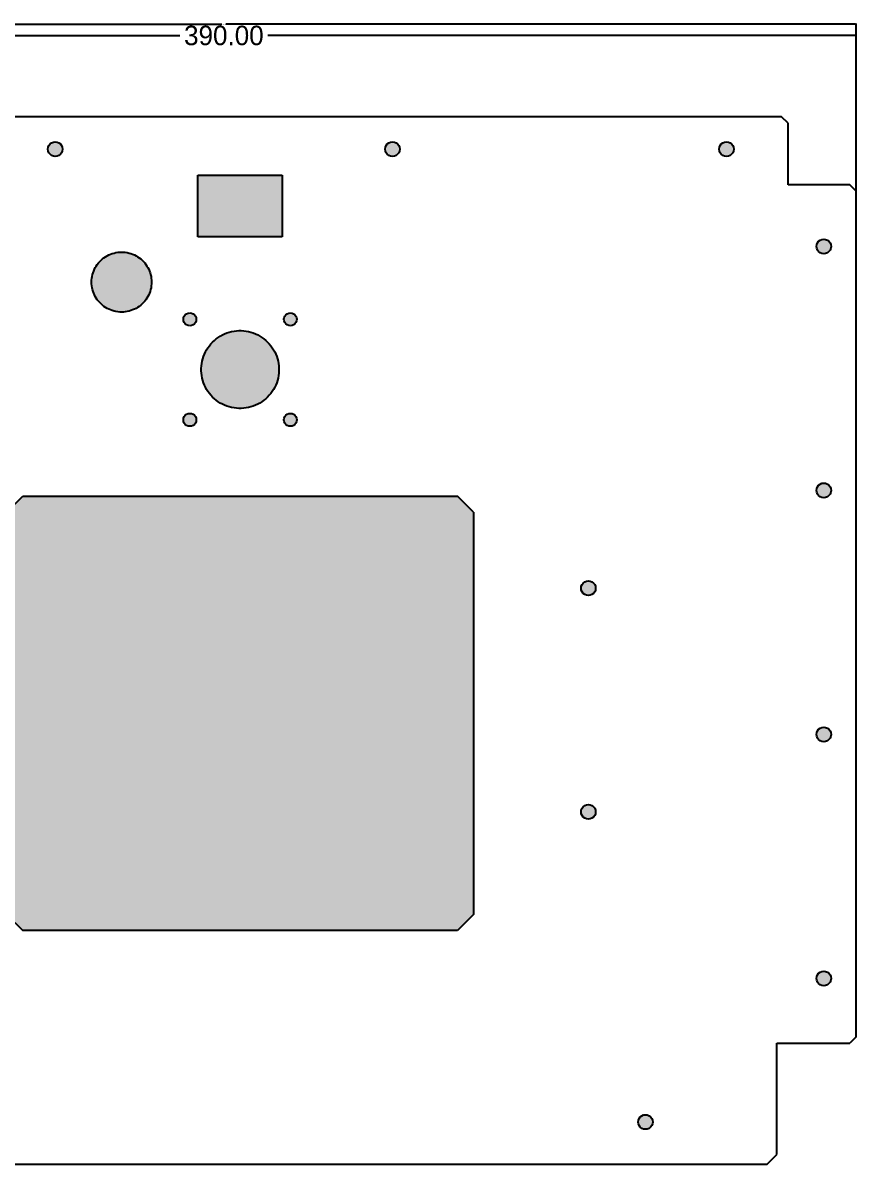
# Model space of a CAD drawing. Header units: millimetres. Extents: x 568 to 1000, y -119 to 233.
# Drawn here: x 743 to 1000, y -118.9 to 233.1 of the extents above; entities that cross this region are included whole.
import ezdxf

# ---------------------------------------------------------------- set-up
doc = ezdxf.new("R2010")
doc.units = ezdxf.units.MM
doc.dimstyles.get("Standard").update_dxf_attribs({"dimtxt": 0.18, "dimasz": 0.18, "dimexe": 0.18, "dimexo": 0.0625, "dimgap": 0.09, "dimtad": 0, "dimtih": 1, "dimtoh": 1, "dimdec": 4, "dimzin": 0, "dimdsep": 46, "dimtxsty": 'Standard', "dimcen": 0.09, "dimadec": 0, "dimazin": 0, "dimtfac": 1, "dimtdec": 4, "dimtofl": 0, "dimtmove": 0, "dimatfit": 3, "dimfxl": 1, "dimtolj": 1, "dimtzin": 0, "dimarcsym": 0})

# ---------------------------------------------------------------- blocks, each defined once
blk = doc.blocks.new('*D6')
at = {"color": 0, "lineweight": -2, "transparency": 16777216}
for p, q in [((610.01, 181.18), (610.01, 232.82)), ((610.19, 232.64), (804.36, 232.64)), ((999.83, 232.64), (805.65, 232.64)), ((1000.01, 181.18), (1000.01, 232.82))]:
    blk.add_line(p, q, dxfattribs=at)
at = {"color": 0, "transparency": 16777216}
for points in [[(610.19, 232.67), (610.19, 232.61), (610.01, 232.64)], [(999.83, 232.67), (999.83, 232.61), (1000.01, 232.64)]]:
    blk.add_solid(points, dxfattribs=at)
at = {"layer": 'Defpoints', "color": 0, "transparency": 16777216}
for p in [(1000.01, 232.64), (610.01, 181.12), (1000.01, 181.12)]:
    blk.add_point(p, dxfattribs=at)
at = {"color": 0, "transparency": 16777216, "insert": (805.01, 232.64), "char_height": 0.18, "attachment_point": 5}
blk.add_mtext('\\A1;390.0000', dxfattribs=at)
blk = doc.blocks.new('*D7')
at = {"layer": 'Defpoints', "color": 0, "lineweight": -2, "transparency": 16777216}
for p, q in [((610.01, 205.31), (610.01, 229.31)), ((610.19, 229.13), (791.42, 229.13)), ((999.83, 229.13), (818.6, 229.13)), ((1000.01, 205.31), (1000.01, 229.31))]:
    blk.add_line(p, q, dxfattribs=at)
at = {"layer": 'Defpoints', "color": 0, "transparency": 16777216}
for p in [(1000.01, 229.13), (610.01, 205.24), (1000.01, 205.24)]:
    blk.add_point(p, dxfattribs=at)
for points in [[(610.19, 229.16), (610.19, 229.1), (610.01, 229.13)], [(999.83, 229.16), (999.83, 229.1), (1000.01, 229.13)]]:
    blk.add_solid(points, dxfattribs=at)
at = {"layer": 'Defpoints', "color": 0, "transparency": 16777216, "insert": (805.01, 229.13), "char_height": 6, "attachment_point": 5}
blk.add_mtext('\\A1;390.00', dxfattribs=at)

msp = doc.modelspace()

# ---------------------------------------------------------------- hatches: boundary and pattern name
h = msp.add_hatch(color=256)
h.dxf.hatch_style = 1
h.paths.add_polyline_path([(882.00537, 82.14927), (877.00537, 87.14927), (743.00537, 87.14927), (738.00537, 82.14927), (738.00537, -41.85073), (743.00537, -46.85073), (877.00537, -46.85073), (882.00537, -41.85073)])
h.paths.add_polyline_path([(622.25537, 164.12007), (622.17871, 164.70241), (621.95393, 165.24507), (621.59636, 165.71106), (621.13037, 166.06862), (620.58772, 166.2934), (620.00537, 166.37007), (619.42303, 166.2934), (618.88037, 166.06862), (618.41438, 165.71106), (618.05682, 165.24507), (617.83204, 164.70241), (617.75537, 164.12007), (617.83204, 163.53772), (618.05682, 162.99507), (618.41438, 162.52908), (618.88037, 162.17151), (619.42303, 161.94673), (620.00537, 161.87007), (620.58772, 161.94673), (621.13037, 162.17151), (621.59636, 162.52908), (621.95393, 162.99507), (622.17871, 163.53772)])
h.paths.add_polyline_path([(652.25537, 194.12007), (652.17871, 194.70241), (651.95393, 195.24507), (651.59636, 195.71106), (651.13037, 196.06862), (650.58772, 196.2934), (650.00537, 196.37007), (649.42303, 196.2934), (648.88037, 196.06862), (648.41438, 195.71106), (648.05682, 195.24507), (647.83204, 194.70241), (647.75537, 194.12007), (647.83204, 193.53772), (648.05682, 192.99507), (648.41438, 192.52908), (648.88037, 192.17151), (649.42303, 191.94673), (650.00537, 191.87007), (650.58772, 191.94673), (651.13037, 192.17151), (651.59636, 192.52908), (651.95393, 192.99507), (652.17871, 193.53772)])
h.paths.add_polyline_path([(622.17871, 88.30772), (622.25537, 88.89007), (622.17871, 89.47241), (621.95393, 90.01507), (621.59636, 90.48106), (621.13037, 90.83862), (620.58772, 91.0634), (620.00537, 91.14007), (619.42303, 91.0634), (618.88037, 90.83862), (618.41438, 90.48106), (618.05682, 90.01507), (617.83204, 89.47241), (617.75537, 88.89007), (617.83204, 88.30772), (618.05682, 87.76507), (618.41438, 87.29908), (618.88037, 86.94151), (619.42303, 86.71673), (620.00537, 86.64007), (620.58772, 86.71673), (621.13037, 86.94151), (621.59636, 87.29908), (621.95393, 87.76507)])
h.paths.add_polyline_path([(622.25537, -61.59566), (622.17871, -61.01332), (621.95393, -60.47066), (621.59636, -60.00467), (621.13037, -59.6471), (620.58772, -59.42233), (620.00537, -59.34566), (619.42303, -59.42233), (618.88037, -59.6471), (618.41438, -60.00467), (618.05682, -60.47066), (617.83204, -61.01332), (617.75537, -61.59566), (617.83204, -62.178), (618.05682, -62.72066), (618.41438, -63.18665), (618.88037, -63.54422), (619.42303, -63.76899), (620.00537, -63.84566), (620.58772, -63.76899), (621.13037, -63.54422), (621.59636, -63.18665), (621.95393, -62.72066), (622.17871, -62.178)])
h.paths.add_polyline_path([(622.25537, 13.63434), (622.17871, 14.21668), (621.95393, 14.75934), (621.59636, 15.22533), (621.13037, 15.5829), (620.58772, 15.80767), (620.00537, 15.88434), (619.42303, 15.80767), (618.88037, 15.5829), (618.41438, 15.22533), (618.05682, 14.75934), (617.83204, 14.21668), (617.75537, 13.63434), (617.83204, 13.052), (618.05682, 12.50934), (618.41438, 12.04335), (618.88037, 11.68578), (619.42303, 11.46101), (620.00537, 11.38434), (620.58772, 11.46101), (621.13037, 11.68578), (621.59636, 12.04335), (621.95393, 12.50934), (622.17871, 13.052)])
h.paths.add_polyline_path([(704.85115, -10.25074), (704.77448, -9.66839), (704.5497, -9.12574), (704.19214, -8.65975), (703.72615, -8.30218), (703.18349, -8.0774), (702.60115, -8.00074), (702.0188, -8.0774), (701.47615, -8.30218), (701.01016, -8.65975), (700.65259, -9.12574), (700.42781, -9.66839), (700.35115, -10.25074), (700.42781, -10.83308), (700.65259, -11.37574), (701.01016, -11.84173), (701.47615, -12.19929), (702.0188, -12.42407), (702.60115, -12.50074), (703.18349, -12.42407), (703.72615, -12.19929), (704.19214, -11.84173), (704.5497, -11.37574), (704.77448, -10.83308)])
h.paths.add_polyline_path([(677.25537, -105.87993), (677.17871, -105.29759), (676.95393, -104.75493), (676.59636, -104.28894), (676.13037, -103.93138), (675.58772, -103.7066), (675.00537, -103.62993), (674.42303, -103.7066), (673.88037, -103.93138), (673.41438, -104.28894), (673.05682, -104.75493), (672.83204, -105.29759), (672.75537, -105.87993), (672.83204, -106.46228), (673.05682, -107.00493), (673.41438, -107.47092), (673.88037, -107.82849), (674.42303, -108.05327), (675.00537, -108.12993), (675.58772, -108.05327), (676.13037, -107.82849), (676.59636, -107.47092), (676.95393, -107.00493), (677.17871, -106.46228)])
h.paths.add_polyline_path([(937.17871, -106.46228), (937.25537, -105.87993), (937.17871, -105.29759), (936.95393, -104.75493), (936.59636, -104.28894), (936.13037, -103.93138), (935.58772, -103.7066), (935.00537, -103.62993), (934.42303, -103.7066), (933.88037, -103.93138), (933.41438, -104.28894), (933.05682, -104.75493), (932.83204, -105.29759), (932.75537, -105.87993), (932.83204, -106.46228), (933.05682, -107.00493), (933.41438, -107.47092), (933.88037, -107.82849), (934.42303, -108.05327), (935.00537, -108.12993), (935.58772, -108.05327), (936.13037, -107.82849), (936.59636, -107.47092), (936.95393, -107.00493)])
h.paths.add_polyline_path([(991.95393, -60.47066), (991.59636, -60.00467), (991.13037, -59.6471), (990.58772, -59.42233), (990.00537, -59.34566), (989.42303, -59.42233), (988.88037, -59.6471), (988.41438, -60.00467), (988.05682, -60.47066), (987.83204, -61.01332), (987.75537, -61.59566), (987.83204, -62.178), (988.05682, -62.72066), (988.41438, -63.18665), (988.88037, -63.54422), (989.42303, -63.76899), (990.00537, -63.84566), (990.58772, -63.76899), (991.13037, -63.54422), (991.59636, -63.18665), (991.95393, -62.72066), (992.17871, -62.178), (992.25537, -61.59566), (992.17871, -61.01332)])
h.paths.add_polyline_path([(919.6596, -10.25074), (919.58294, -9.66839), (919.35816, -9.12574), (919.00059, -8.65975), (918.5346, -8.30218), (917.99195, -8.0774), (917.4096, -8.00074), (916.82726, -8.0774), (916.2846, -8.30218), (915.81861, -8.65975), (915.46105, -9.12574), (915.23627, -9.66839), (915.1596, -10.25074), (915.23627, -10.83308), (915.46105, -11.37574), (915.81861, -11.84173), (916.2846, -12.19929), (916.82726, -12.42407), (917.4096, -12.50074), (917.99195, -12.42407), (918.5346, -12.19929), (919.00059, -11.84173), (919.35816, -11.37574), (919.58294, -10.83308)])
h.paths.add_polyline_path([(991.95393, 14.75934), (991.59636, 15.22533), (991.13037, 15.5829), (990.58772, 15.80767), (990.00537, 15.88434), (989.42303, 15.80767), (988.88037, 15.5829), (988.41438, 15.22533), (988.05682, 14.75934), (987.83204, 14.21668), (987.75537, 13.63434), (987.83204, 13.052), (988.05682, 12.50934), (988.41438, 12.04335), (988.88037, 11.68578), (989.42303, 11.46101), (990.00537, 11.38434), (990.58772, 11.46101), (991.13037, 11.68578), (991.59636, 12.04335), (991.95393, 12.50934), (992.17871, 13.052), (992.25537, 13.63434), (992.17871, 14.21668)])
h.paths.add_polyline_path([(919.58294, 59.31411), (919.35816, 59.85677), (919.00059, 60.32276), (918.5346, 60.68033), (917.99195, 60.9051), (917.4096, 60.98177), (916.82726, 60.9051), (916.2846, 60.68033), (915.81861, 60.32276), (915.46105, 59.85677), (915.23627, 59.31411), (915.1596, 58.73177), (915.23627, 58.14943), (915.46105, 57.60677), (915.81861, 57.14078), (916.2846, 56.78321), (916.82726, 56.55843), (917.4096, 56.48177), (917.99195, 56.55843), (918.5346, 56.78321), (919.00059, 57.14078), (919.35816, 57.60677), (919.58294, 58.14943), (919.6596, 58.73177)])
h.paths.add_polyline_path([(992.25537, 88.89007), (992.17871, 89.47241), (991.95393, 90.01507), (991.59636, 90.48106), (991.13037, 90.83862), (990.58772, 91.0634), (990.00537, 91.14007), (989.42303, 91.0634), (988.88037, 90.83862), (988.41438, 90.48106), (988.05682, 90.01507), (987.83204, 89.47241), (987.75537, 88.89007), (987.83204, 88.30772), (988.05682, 87.76507), (988.41438, 87.29908), (988.88037, 86.94151), (989.42303, 86.71673), (990.00537, 86.64007), (990.58772, 86.71673), (991.13037, 86.94151), (991.59636, 87.29908), (991.95393, 87.76507), (992.17871, 88.30772)])
h.paths.add_polyline_path([(992.25537, 164.12007), (992.17871, 164.70241), (991.95393, 165.24507), (991.59636, 165.71106), (991.13037, 166.06862), (990.58772, 166.2934), (990.00537, 166.37007), (989.42303, 166.2934), (988.88037, 166.06862), (988.41438, 165.71106), (988.05682, 165.24507), (987.83204, 164.70241), (987.75537, 164.12007), (987.83204, 163.53772), (988.05682, 162.99507), (988.41438, 162.52908), (988.88037, 162.17151), (989.42303, 161.94673), (990.00537, 161.87007), (990.58772, 161.94673), (991.13037, 162.17151), (991.59636, 162.52908), (991.95393, 162.99507), (992.17871, 163.53772)])
h.paths.add_polyline_path([(962.17871, 194.70241), (961.95393, 195.24507), (961.59636, 195.71106), (961.13037, 196.06862), (960.58772, 196.2934), (960.00537, 196.37007), (959.42303, 196.2934), (958.88037, 196.06862), (958.41438, 195.71106), (958.05682, 195.24507), (957.83204, 194.70241), (957.75537, 194.12007), (957.83204, 193.53772), (958.05682, 192.99507), (958.41438, 192.52908), (958.88037, 192.17151), (959.42303, 191.94673), (960.00537, 191.87007), (960.58772, 191.94673), (961.13037, 192.17151), (961.59636, 192.52908), (961.95393, 192.99507), (962.17871, 193.53772), (962.25537, 194.12007)])
h.paths.add_polyline_path([(858.95393, 195.24507), (858.59636, 195.71106), (858.13037, 196.06862), (857.58772, 196.2934), (857.00537, 196.37007), (856.42303, 196.2934), (855.88037, 196.06862), (855.41438, 195.71106), (855.05682, 195.24507), (854.83204, 194.70241), (854.75537, 194.12007), (854.83204, 193.53772), (855.05682, 192.99507), (855.41438, 192.52908), (855.88037, 192.17151), (856.42303, 191.94673), (857.00537, 191.87007), (857.58772, 191.94673), (858.13037, 192.17151), (858.59636, 192.52908), (858.95393, 192.99507), (859.17871, 193.53772), (859.25537, 194.12007), (859.17871, 194.70241)])
h.paths.add_polyline_path([(754.95393, 195.24507), (754.59636, 195.71106), (754.13037, 196.06862), (753.58772, 196.2934), (753.00537, 196.37007), (752.42303, 196.2934), (751.88037, 196.06862), (751.41438, 195.71106), (751.05682, 195.24507), (750.83204, 194.70241), (750.75537, 194.12007), (750.83204, 193.53772), (751.05682, 192.99507), (751.41438, 192.52908), (751.88037, 192.17151), (752.42303, 191.94673), (753.00537, 191.87007), (753.58772, 191.94673), (754.13037, 192.17151), (754.59636, 192.52908), (754.95393, 192.99507), (755.17871, 193.53772), (755.25537, 194.12007), (755.17871, 194.70241)])
h.paths.add_polyline_path([(781.82553, 149.18161), (782.05631, 149.71492), (782.25315, 150.26166), (782.41527, 150.81969), (782.54204, 151.38679), (782.63294, 151.96074), (782.68763, 152.53926), (782.70588, 153.12007), (782.68763, 153.70088), (782.63294, 154.2794), (782.54204, 154.85334), (782.41527, 155.42045), (782.25315, 155.97847), (782.05631, 156.52522), (781.82553, 157.05853), (781.56172, 157.57629), (781.26591, 158.07647), (780.93929, 158.55708), (780.58313, 159.01624), (780.19884, 159.45213), (779.78794, 159.86303), (779.35205, 160.24732), (778.89289, 160.60347), (778.41228, 160.9301), (777.9121, 161.2259), (777.39434, 161.48972), (776.86103, 161.7205), (776.31429, 161.91734), (775.75626, 162.07946), (775.18916, 162.20622), (774.61521, 162.29713), (774.03669, 162.35181), (773.45588, 162.37007), (772.87507, 162.35181), (772.29655, 162.29713), (771.7226, 162.20622), (771.1555, 162.07946), (770.59747, 161.91734), (770.05073, 161.7205), (769.51742, 161.48972), (768.99966, 161.2259), (768.49948, 160.9301), (768.01887, 160.60347), (767.55971, 160.24732), (767.12382, 159.86303), (766.71292, 159.45213), (766.32863, 159.01624), (765.97247, 158.55708), (765.64585, 158.07647), (765.35004, 157.57629), (765.08623, 157.05853), (764.85545, 156.52522), (764.65861, 155.97847), (764.49648, 155.42045), (764.36972, 154.85334), (764.27882, 154.2794), (764.22413, 153.70088), (764.20588, 153.12007), (764.22413, 152.53926), (764.27882, 151.96074), (764.36972, 151.38679), (764.49648, 150.81969), (764.65861, 150.26166), (764.85545, 149.71492), (765.08623, 149.18161), (765.35004, 148.66385), (765.64585, 148.16367), (765.97247, 147.68305), (766.32863, 147.2239), (766.71292, 146.78801), (767.12382, 146.37711), (767.55971, 145.99282), (768.01887, 145.63666), (768.49948, 145.31003), (768.99966, 145.01423), (769.51742, 144.75042), (770.05073, 144.51964), (770.59747, 144.32279), (771.1555, 144.16067), (771.7226, 144.03391), (772.29655, 143.94301), (772.87507, 143.88832), (773.45588, 143.87007), (774.03669, 143.88832), (774.61521, 143.94301), (775.18916, 144.03391), (775.75626, 144.16067), (776.31429, 144.32279), (776.86103, 144.51964), (777.39434, 144.75042), (777.9121, 145.01423), (778.41228, 145.31003), (778.89289, 145.63666), (779.35205, 145.99282), (779.78794, 146.37711), (780.19884, 146.78801), (780.58313, 147.2239), (780.93929, 147.68305), (781.26591, 148.16367), (781.56172, 148.66385)])
h.paths.add_polyline_path([(821.95872, 127.27418), (821.86423, 128.02209), (821.72297, 128.7626), (821.5355, 129.49277), (821.30254, 130.20973), (821.02503, 130.91065), (820.70405, 131.59277), (820.34088, 132.25338), (819.93694, 132.88988), (819.49383, 133.49976), (819.01331, 134.08062), (818.49726, 134.63016), (817.94772, 135.14621), (817.36686, 135.62674), (816.75697, 136.06985), (816.12047, 136.47378), (815.45986, 136.83696), (814.77775, 137.15793), (814.07683, 137.43545), (813.35987, 137.6684), (812.62969, 137.85588), (811.88919, 137.99714), (811.14127, 138.09162), (810.3889, 138.13896), (809.63504, 138.13896), (808.88267, 138.09162), (808.13476, 137.99714), (807.39425, 137.85588), (806.66408, 137.6684), (805.94712, 137.43545), (805.2462, 137.15793), (804.56409, 136.83696), (803.90348, 136.47378), (803.26697, 136.06985), (802.65709, 135.62674), (802.07623, 135.14621), (801.52669, 134.63016), (801.01064, 134.08062), (800.53011, 133.49976), (800.08701, 132.88988), (799.68307, 132.25338), (799.3199, 131.59277), (798.99892, 130.91065), (798.7214, 130.20973), (798.48845, 129.49277), (798.30097, 128.7626), (798.15971, 128.02209), (798.06523, 127.27418), (798.0179, 126.52181), (798.0179, 125.76795), (798.06523, 125.01558), (798.15971, 124.26767), (798.30097, 123.52716), (798.48845, 122.79699), (798.7214, 122.08002), (798.99892, 121.3791), (799.3199, 120.69699), (799.68307, 120.03638), (800.08701, 119.39988), (800.53011, 118.78999), (801.01064, 118.20914), (801.52669, 117.6596), (802.07623, 117.14355), (802.65709, 116.66302), (803.26697, 116.21991), (803.90348, 115.81597), (804.56409, 115.4528), (805.2462, 115.13182), (805.94712, 114.85431), (806.66408, 114.62135), (807.39425, 114.43388), (808.13476, 114.29262), (808.88267, 114.19814), (809.63504, 114.1508), (810.3889, 114.1508), (811.14127, 114.19814), (811.88919, 114.29262), (812.62969, 114.43388), (813.35987, 114.62135), (814.07683, 114.85431), (814.77775, 115.13182), (815.45986, 115.4528), (816.12047, 115.81597), (816.75697, 116.21991), (817.36686, 116.66302), (817.94772, 117.14355), (818.49726, 117.6596), (819.01331, 118.20914), (819.49383, 118.78999), (819.93694, 119.39988), (820.34088, 120.03638), (820.70405, 120.69699), (821.02503, 121.3791), (821.30254, 122.08002), (821.5355, 122.79699), (821.72297, 123.52716), (821.86423, 124.26767), (821.95872, 125.01558), (822.00605, 125.76795), (822.00605, 126.52181)])
h.paths.add_polyline_path([(796.51197, 110.64488), (796.44383, 111.16252), (796.24402, 111.64488), (795.92619, 112.05909), (795.51197, 112.37693), (795.02961, 112.57673), (794.51197, 112.64488), (793.99434, 112.57673), (793.51197, 112.37693), (793.09776, 112.05909), (792.77992, 111.64488), (792.58012, 111.16252), (792.51197, 110.64488), (792.58012, 110.12724), (792.77992, 109.64488), (793.09776, 109.23067), (793.51197, 108.91283), (793.99434, 108.71303), (794.51197, 108.64488), (795.02961, 108.71303), (795.51197, 108.91283), (795.92619, 109.23067), (796.24402, 109.64488), (796.44383, 110.12724)])
h.paths.add_polyline_path([(827.51197, 110.64488), (827.44383, 111.16252), (827.24402, 111.64488), (826.92619, 112.05909), (826.51197, 112.37693), (826.02961, 112.57673), (825.51197, 112.64488), (824.99434, 112.57673), (824.51197, 112.37693), (824.09776, 112.05909), (823.77992, 111.64488), (823.58012, 111.16252), (823.51197, 110.64488), (823.58012, 110.12724), (823.77992, 109.64488), (824.09776, 109.23067), (824.51197, 108.91283), (824.99434, 108.71303), (825.51197, 108.64488), (826.02961, 108.71303), (826.51197, 108.91283), (826.92619, 109.23067), (827.24402, 109.64488), (827.44383, 110.12724)])
h.paths.add_polyline_path([(827.24402, 142.64488), (826.92619, 143.05909), (826.51197, 143.37693), (826.02961, 143.57673), (825.51197, 143.64488), (824.99434, 143.57673), (824.51197, 143.37693), (824.09776, 143.05909), (823.77992, 142.64488), (823.58012, 142.16252), (823.51197, 141.64488), (823.58012, 141.12724), (823.77992, 140.64488), (824.09776, 140.23067), (824.51197, 139.91283), (824.99434, 139.71303), (825.51197, 139.64488), (826.02961, 139.71303), (826.51197, 139.91283), (826.92619, 140.23067), (827.24402, 140.64488), (827.44383, 141.12724), (827.51197, 141.64488), (827.44383, 142.16252)])
h.paths.add_polyline_path([(796.44383, 142.16252), (796.24402, 142.64488), (795.92619, 143.05909), (795.51197, 143.37693), (795.02961, 143.57673), (794.51197, 143.64488), (793.99434, 143.57673), (793.51197, 143.37693), (793.09776, 143.05909), (792.77992, 142.64488), (792.58012, 142.16252), (792.51197, 141.64488), (792.58012, 141.12724), (792.77992, 140.64488), (793.09776, 140.23067), (793.51197, 139.91283), (793.99434, 139.71303), (794.51197, 139.64488), (795.02961, 139.71303), (795.51197, 139.91283), (795.92619, 140.23067), (796.24402, 140.64488), (796.44383, 141.12724), (796.51197, 141.64488)])
h.paths.add_polyline_path([(704.85115, 58.73177), (704.77448, 59.31411), (704.5497, 59.85677), (704.19214, 60.32276), (703.72615, 60.68033), (703.18349, 60.9051), (702.60115, 60.98177), (702.0188, 60.9051), (701.47615, 60.68033), (701.01016, 60.32276), (700.65259, 59.85677), (700.42781, 59.31411), (700.35115, 58.73177), (700.42781, 58.14943), (700.65259, 57.60677), (701.01016, 57.14078), (701.47615, 56.78321), (702.0188, 56.55843), (702.60115, 56.48177), (703.18349, 56.55843), (703.72615, 56.78321), (704.19214, 57.14078), (704.5497, 57.60677), (704.77448, 58.14943)])
h.paths.add_polyline_path([(823.00537, 186.12007), (797.00537, 186.12007), (797.00537, 167.12007), (823.00537, 167.12007)])

# ---------------------------------------------------------------- linework, layer by layer
for p, q in [((977.00537, 204.12007), (633.00537, 204.12007)), ((979.00537, 202.12007), (977.00537, 204.12007)), ((979.00537, 183.12007), (979.00537, 202.12007)), ((750.75537, 194.12007), (750.83204, 194.70241)), ((750.83204, 193.53772), (750.75537, 194.12007)), ((750.83204, 194.70241), (751.05682, 195.24507)), ((751.05682, 195.24507), (751.41438, 195.71106)), ((751.41438, 195.71106), (751.88037, 196.06862)), ((751.88037, 196.06862), (752.42303, 196.2934)), ((752.42303, 196.2934), (753.00537, 196.37007)), ((753.00537, 196.37007), (753.58772, 196.2934)), ((753.58772, 196.2934), (754.13037, 196.06862)), ((754.13037, 196.06862), (754.59636, 195.71106)), ((754.59636, 195.71106), (754.95393, 195.24507)), ((754.95393, 195.24507), (755.17871, 194.70241)), ((755.17871, 194.70241), (755.25537, 194.12007)), ((755.25537, 194.12007), (755.17871, 193.53772)), ((854.75537, 194.12007), (854.83204, 194.70241)), ((854.83204, 193.53772), (854.75537, 194.12007)), ((854.83204, 194.70241), (855.05682, 195.24507)), ((855.05682, 195.24507), (855.41438, 195.71106)), ((855.41438, 195.71106), (855.88037, 196.06862)), ((855.88037, 196.06862), (856.42303, 196.2934)), ((856.42303, 196.2934), (857.00537, 196.37007)), ((857.00537, 196.37007), (857.58772, 196.2934)), ((857.58772, 196.2934), (858.13037, 196.06862)), ((858.13037, 196.06862), (858.59636, 195.71106)), ((858.59636, 195.71106), (858.95393, 195.24507)), ((858.95393, 195.24507), (859.17871, 194.70241)), ((859.17871, 194.70241), (859.25537, 194.12007)), ((859.25537, 194.12007), (859.17871, 193.53772)), ((957.75537, 194.12007), (957.83204, 194.70241)), ((957.83204, 193.53772), (957.75537, 194.12007)), ((957.83204, 194.70241), (958.05682, 195.24507)), ((958.05682, 195.24507), (958.41438, 195.71106)), ((958.41438, 195.71106), (958.88037, 196.06862)), ((958.88037, 196.06862), (959.42303, 196.2934)), ((959.42303, 196.2934), (960.00537, 196.37007)), ((960.00537, 196.37007), (960.58772, 196.2934)), ((960.58772, 196.2934), (961.13037, 196.06862)), ((961.13037, 196.06862), (961.59636, 195.71106)), ((961.59636, 195.71106), (961.95393, 195.24507)), ((961.95393, 195.24507), (962.17871, 194.70241)), ((962.17871, 194.70241), (962.25537, 194.12007)), ((962.25537, 194.12007), (962.17871, 193.53772)), ((751.05682, 192.99507), (750.83204, 193.53772)), ((751.41438, 192.52908), (751.05682, 192.99507)), ((751.88037, 192.17151), (751.41438, 192.52908)), ((752.42303, 191.94673), (751.88037, 192.17151)), ((753.00537, 191.87007), (752.42303, 191.94673)), ((753.58772, 191.94673), (753.00537, 191.87007)), ((754.13037, 192.17151), (753.58772, 191.94673)), ((754.59636, 192.52908), (754.13037, 192.17151)), ((754.95393, 192.99507), (754.59636, 192.52908)), ((755.17871, 193.53772), (754.95393, 192.99507)), ((855.05682, 192.99507), (854.83204, 193.53772)), ((855.41438, 192.52908), (855.05682, 192.99507)), ((855.88037, 192.17151), (855.41438, 192.52908)), ((856.42303, 191.94673), (855.88037, 192.17151)), ((857.00537, 191.87007), (856.42303, 191.94673)), ((857.58772, 191.94673), (857.00537, 191.87007)), ((858.13037, 192.17151), (857.58772, 191.94673)), ((858.59636, 192.52908), (858.13037, 192.17151)), ((858.95393, 192.99507), (858.59636, 192.52908)), ((859.17871, 193.53772), (858.95393, 192.99507)), ((958.05682, 192.99507), (957.83204, 193.53772)), ((958.41438, 192.52908), (958.05682, 192.99507)), ((958.88037, 192.17151), (958.41438, 192.52908)), ((959.42303, 191.94673), (958.88037, 192.17151)), ((960.00537, 191.87007), (959.42303, 191.94673)), ((960.58772, 191.94673), (960.00537, 191.87007)), ((961.13037, 192.17151), (960.58772, 191.94673)), ((961.59636, 192.52908), (961.13037, 192.17151)), ((961.95393, 192.99507), (961.59636, 192.52908)), ((962.17871, 193.53772), (961.95393, 192.99507)), ((797.00537, 167.12007), (797.00537, 186.12007)), ((797.00537, 186.12007), (823.00537, 186.12007)), ((823.00537, 186.12007), (823.00537, 167.12007)), ((998.00537, 183.12007), (979.00537, 183.12007)), ((1000.00537, 181.12007), (998.00537, 183.12007)), ((1000.00537, -79.59566), (1000.00537, 181.12007)), ((823.00537, 167.12007), (797.00537, 167.12007)), ((988.05682, 165.24507), (988.41438, 165.71106)), ((988.41438, 165.71106), (988.88037, 166.06862)), ((988.88037, 166.06862), (989.42303, 166.2934)), ((989.42303, 166.2934), (990.00537, 166.37007)), ((990.00537, 166.37007), (990.58772, 166.2934)), ((990.58772, 166.2934), (991.13037, 166.06862)), ((991.13037, 166.06862), (991.59636, 165.71106)), ((991.59636, 165.71106), (991.95393, 165.24507)), ((770.05073, 161.7205), (770.59747, 161.91734)), ((770.59747, 161.91734), (771.1555, 162.07946)), ((771.1555, 162.07946), (771.7226, 162.20622)), ((771.7226, 162.20622), (772.29655, 162.29713)), ((772.29655, 162.29713), (772.87507, 162.35181)), ((772.87507, 162.35181), (773.45588, 162.37007)), ((773.45588, 162.37007), (774.03669, 162.35181)), ((774.03669, 162.35181), (774.61521, 162.29713)), ((774.61521, 162.29713), (775.18916, 162.20622)), ((775.18916, 162.20622), (775.75626, 162.07946)), ((775.75626, 162.07946), (776.31429, 161.91734)), ((776.31429, 161.91734), (776.86103, 161.7205)), ((987.75537, 164.12007), (987.83204, 164.70241)), ((987.83204, 163.53772), (987.75537, 164.12007)), ((987.83204, 164.70241), (988.05682, 165.24507)), ((988.05682, 162.99507), (987.83204, 163.53772)), ((988.41438, 162.52908), (988.05682, 162.99507)), ((988.88037, 162.17151), (988.41438, 162.52908)), ((989.42303, 161.94673), (988.88037, 162.17151)), ((990.00537, 161.87007), (989.42303, 161.94673)), ((990.58772, 161.94673), (990.00537, 161.87007)), ((991.13037, 162.17151), (990.58772, 161.94673)), ((991.59636, 162.52908), (991.13037, 162.17151)), ((991.95393, 162.99507), (991.59636, 162.52908)), ((991.95393, 165.24507), (992.17871, 164.70241)), ((992.17871, 163.53772), (991.95393, 162.99507)), ((992.17871, 164.70241), (992.25537, 164.12007)), ((992.25537, 164.12007), (992.17871, 163.53772)), ((765.64585, 158.07647), (765.97247, 158.55708)), ((765.97247, 158.55708), (766.32863, 159.01624)), ((766.32863, 159.01624), (766.71292, 159.45213)), ((766.71292, 159.45213), (767.12382, 159.86303)), ((767.12382, 159.86303), (767.55971, 160.24732)), ((767.55971, 160.24732), (768.01887, 160.60347)), ((768.01887, 160.60347), (768.49948, 160.9301)), ((768.49948, 160.9301), (768.99966, 161.2259)), ((768.99966, 161.2259), (769.51742, 161.48972)), ((769.51742, 161.48972), (770.05073, 161.7205)), ((776.86103, 161.7205), (777.39434, 161.48972)), ((777.39434, 161.48972), (777.9121, 161.2259)), ((777.9121, 161.2259), (778.41228, 160.9301)), ((778.41228, 160.9301), (778.89289, 160.60347)), ((778.89289, 160.60347), (779.35205, 160.24732)), ((779.35205, 160.24732), (779.78794, 159.86303)), ((779.78794, 159.86303), (780.19884, 159.45213)), ((780.19884, 159.45213), (780.58313, 159.01624)), ((780.58313, 159.01624), (780.93929, 158.55708)), ((780.93929, 158.55708), (781.26591, 158.07647)), ((764.36972, 154.85334), (764.49648, 155.42045)), ((764.49648, 155.42045), (764.65861, 155.97847)), ((764.65861, 155.97847), (764.85545, 156.52522)), ((764.85545, 156.52522), (765.08623, 157.05853)), ((765.08623, 157.05853), (765.35004, 157.57629)), ((765.35004, 157.57629), (765.64585, 158.07647)), ((781.26591, 158.07647), (781.56172, 157.57629)), ((781.56172, 157.57629), (781.82553, 157.05853)), ((781.82553, 157.05853), (782.05631, 156.52522)), ((782.05631, 156.52522), (782.25315, 155.97847)), ((782.25315, 155.97847), (782.41527, 155.42045)), ((782.41527, 155.42045), (782.54204, 154.85334)), ((764.20588, 153.12007), (764.22413, 153.70088)), ((764.22413, 152.53926), (764.20588, 153.12007)), ((764.22413, 153.70088), (764.27882, 154.2794)), ((764.27882, 151.96074), (764.22413, 152.53926)), ((764.27882, 154.2794), (764.36972, 154.85334)), ((764.36972, 151.38679), (764.27882, 151.96074)), ((764.49648, 150.81969), (764.36972, 151.38679)), ((782.54204, 151.38679), (782.41527, 150.81969)), ((782.54204, 154.85334), (782.63294, 154.2794)), ((782.63294, 151.96074), (782.54204, 151.38679)), ((782.63294, 154.2794), (782.68763, 153.70088)), ((782.68763, 152.53926), (782.63294, 151.96074)), ((782.68763, 153.70088), (782.70588, 153.12007)), ((782.70588, 153.12007), (782.68763, 152.53926)), ((764.65861, 150.26166), (764.49648, 150.81969)), ((764.85545, 149.71492), (764.65861, 150.26166)), ((765.08623, 149.18161), (764.85545, 149.71492)), ((765.35004, 148.66385), (765.08623, 149.18161)), ((765.64585, 148.16367), (765.35004, 148.66385)), ((765.97247, 147.68305), (765.64585, 148.16367)), ((781.26591, 148.16367), (780.93929, 147.68305)), ((781.56172, 148.66385), (781.26591, 148.16367)), ((781.82553, 149.18161), (781.56172, 148.66385)), ((782.05631, 149.71492), (781.82553, 149.18161)), ((782.25315, 150.26166), (782.05631, 149.71492)), ((782.41527, 150.81969), (782.25315, 150.26166)), ((766.32863, 147.2239), (765.97247, 147.68305)), ((766.71292, 146.78801), (766.32863, 147.2239)), ((767.12382, 146.37711), (766.71292, 146.78801)), ((767.55971, 145.99282), (767.12382, 146.37711)), ((768.01887, 145.63666), (767.55971, 145.99282)), ((768.49948, 145.31003), (768.01887, 145.63666)), ((768.99966, 145.01423), (768.49948, 145.31003)), ((769.51742, 144.75042), (768.99966, 145.01423)), ((770.05073, 144.51964), (769.51742, 144.75042)), ((770.59747, 144.32279), (770.05073, 144.51964)), ((771.1555, 144.16067), (770.59747, 144.32279)), ((776.31429, 144.32279), (775.75626, 144.16067)), ((776.86103, 144.51964), (776.31429, 144.32279)), ((777.39434, 144.75042), (776.86103, 144.51964)), ((777.9121, 145.01423), (777.39434, 144.75042)), ((778.41228, 145.31003), (777.9121, 145.01423)), ((778.89289, 145.63666), (778.41228, 145.31003)), ((779.35205, 145.99282), (778.89289, 145.63666)), ((779.78794, 146.37711), (779.35205, 145.99282)), ((780.19884, 146.78801), (779.78794, 146.37711)), ((780.58313, 147.2239), (780.19884, 146.78801)), ((780.93929, 147.68305), (780.58313, 147.2239)), ((771.7226, 144.03391), (771.1555, 144.16067)), ((772.29655, 143.94301), (771.7226, 144.03391)), ((772.87507, 143.88832), (772.29655, 143.94301)), ((773.45588, 143.87007), (772.87507, 143.88832)), ((774.03669, 143.88832), (773.45588, 143.87007)), ((774.61521, 143.94301), (774.03669, 143.88832)), ((775.18916, 144.03391), (774.61521, 143.94301)), ((775.75626, 144.16067), (775.18916, 144.03391)), ((792.51197, 141.64488), (792.58012, 142.16252)), ((792.58012, 141.12724), (792.51197, 141.64488)), ((792.58012, 142.16252), (792.77992, 142.64488)), ((792.77992, 140.64488), (792.58012, 141.12724)), ((792.77992, 142.64488), (793.09776, 143.05909)), ((793.09776, 143.05909), (793.51197, 143.37693)), ((793.51197, 143.37693), (793.99434, 143.57673)), ((793.99434, 143.57673), (794.51197, 143.64488)), ((794.51197, 143.64488), (795.02961, 143.57673)), ((795.02961, 143.57673), (795.51197, 143.37693)), ((795.51197, 143.37693), (795.92619, 143.05909)), ((795.92619, 143.05909), (796.24402, 142.64488)), ((796.24402, 142.64488), (796.44383, 142.16252)), ((796.44383, 141.12724), (796.24402, 140.64488)), ((796.44383, 142.16252), (796.51197, 141.64488)), ((796.51197, 141.64488), (796.44383, 141.12724)), ((823.51197, 141.64488), (823.58012, 142.16252)), ((823.58012, 141.12724), (823.51197, 141.64488)), ((823.58012, 142.16252), (823.77992, 142.64488)), ((823.77992, 140.64488), (823.58012, 141.12724)), ((823.77992, 142.64488), (824.09776, 143.05909)), ((824.09776, 143.05909), (824.51197, 143.37693)), ((824.51197, 143.37693), (824.99434, 143.57673)), ((824.99434, 143.57673), (825.51197, 143.64488)), ((825.51197, 143.64488), (826.02961, 143.57673)), ((826.02961, 143.57673), (826.51197, 143.37693)), ((826.51197, 143.37693), (826.92619, 143.05909)), ((826.92619, 143.05909), (827.24402, 142.64488)), ((827.24402, 142.64488), (827.44383, 142.16252)), ((827.44383, 141.12724), (827.24402, 140.64488)), ((827.44383, 142.16252), (827.51197, 141.64488)), ((827.51197, 141.64488), (827.44383, 141.12724)), ((793.09776, 140.23067), (792.77992, 140.64488)), ((793.51197, 139.91283), (793.09776, 140.23067)), ((793.99434, 139.71303), (793.51197, 139.91283)), ((794.51197, 139.64488), (793.99434, 139.71303)), ((795.02961, 139.71303), (794.51197, 139.64488)), ((795.51197, 139.91283), (795.02961, 139.71303)), ((795.92619, 140.23067), (795.51197, 139.91283)), ((796.24402, 140.64488), (795.92619, 140.23067)), ((805.2462, 137.15793), (805.94712, 137.43545)), ((805.94712, 137.43545), (806.66408, 137.6684)), ((806.66408, 137.6684), (807.39425, 137.85588)), ((807.39425, 137.85588), (808.13476, 137.99714)), ((808.13476, 137.99714), (808.88267, 138.09162)), ((808.88267, 138.09162), (809.63504, 138.13896)), ((809.63504, 138.13896), (810.3889, 138.13896)), ((810.3889, 138.13896), (811.14127, 138.09162)), ((811.14127, 138.09162), (811.88919, 137.99714)), ((811.88919, 137.99714), (812.62969, 137.85588)), ((812.62969, 137.85588), (813.35987, 137.6684)), ((813.35987, 137.6684), (814.07683, 137.43545)), ((814.07683, 137.43545), (814.77775, 137.15793)), ((824.09776, 140.23067), (823.77992, 140.64488)), ((824.51197, 139.91283), (824.09776, 140.23067)), ((824.99434, 139.71303), (824.51197, 139.91283)), ((825.51197, 139.64488), (824.99434, 139.71303)), ((826.02961, 139.71303), (825.51197, 139.64488)), ((826.51197, 139.91283), (826.02961, 139.71303)), ((826.92619, 140.23067), (826.51197, 139.91283)), ((827.24402, 140.64488), (826.92619, 140.23067)), ((800.53011, 133.49976), (801.01064, 134.08062)), ((801.01064, 134.08062), (801.52669, 134.63016)), ((801.52669, 134.63016), (802.07623, 135.14621)), ((802.07623, 135.14621), (802.65709, 135.62674)), ((802.65709, 135.62674), (803.26697, 136.06985)), ((803.26697, 136.06985), (803.90348, 136.47378)), ((803.90348, 136.47378), (804.56409, 136.83696)), ((804.56409, 136.83696), (805.2462, 137.15793)), ((814.77775, 137.15793), (815.45986, 136.83696)), ((815.45986, 136.83696), (816.12047, 136.47378)), ((816.12047, 136.47378), (816.75697, 136.06985)), ((816.75697, 136.06985), (817.36686, 135.62674)), ((817.36686, 135.62674), (817.94772, 135.14621)), ((817.94772, 135.14621), (818.49726, 134.63016)), ((818.49726, 134.63016), (819.01331, 134.08062)), ((819.01331, 134.08062), (819.49383, 133.49976)), ((798.7214, 130.20973), (798.99892, 130.91065)), ((798.99892, 130.91065), (799.3199, 131.59277)), ((799.3199, 131.59277), (799.68307, 132.25338)), ((799.68307, 132.25338), (800.08701, 132.88988)), ((800.08701, 132.88988), (800.53011, 133.49976)), ((819.49383, 133.49976), (819.93694, 132.88988)), ((819.93694, 132.88988), (820.34088, 132.25338)), ((820.34088, 132.25338), (820.70405, 131.59277)), ((820.70405, 131.59277), (821.02503, 130.91065)), ((821.02503, 130.91065), (821.30254, 130.20973)), ((798.0179, 126.52181), (798.06523, 127.27418)), ((798.06523, 127.27418), (798.15971, 128.02209)), ((798.15971, 128.02209), (798.30097, 128.7626)), ((798.30097, 128.7626), (798.48845, 129.49277)), ((798.48845, 129.49277), (798.7214, 130.20973)), ((821.30254, 130.20973), (821.5355, 129.49277)), ((821.5355, 129.49277), (821.72297, 128.7626)), ((821.72297, 128.7626), (821.86423, 128.02209)), ((821.86423, 128.02209), (821.95872, 127.27418)), ((821.95872, 127.27418), (822.00605, 126.52181)), ((798.0179, 125.76795), (798.0179, 126.52181)), ((798.06523, 125.01558), (798.0179, 125.76795)), ((798.15971, 124.26767), (798.06523, 125.01558)), ((798.30097, 123.52716), (798.15971, 124.26767)), ((798.48845, 122.79699), (798.30097, 123.52716)), ((821.72297, 123.52716), (821.5355, 122.79699)), ((821.86423, 124.26767), (821.72297, 123.52716)), ((821.95872, 125.01558), (821.86423, 124.26767)), ((822.00605, 125.76795), (821.95872, 125.01558)), ((822.00605, 126.52181), (822.00605, 125.76795)), ((798.7214, 122.08002), (798.48845, 122.79699)), ((798.99892, 121.3791), (798.7214, 122.08002)), ((799.3199, 120.69699), (798.99892, 121.3791)), ((799.68307, 120.03638), (799.3199, 120.69699)), ((800.08701, 119.39988), (799.68307, 120.03638)), ((820.34088, 120.03638), (819.93694, 119.39988)), ((820.70405, 120.69699), (820.34088, 120.03638)), ((821.02503, 121.3791), (820.70405, 120.69699)), ((821.30254, 122.08002), (821.02503, 121.3791)), ((821.5355, 122.79699), (821.30254, 122.08002)), ((800.53011, 118.78999), (800.08701, 119.39988)), ((801.01064, 118.20914), (800.53011, 118.78999)), ((801.52669, 117.6596), (801.01064, 118.20914)), ((802.07623, 117.14355), (801.52669, 117.6596)), ((802.65709, 116.66302), (802.07623, 117.14355)), ((803.26697, 116.21991), (802.65709, 116.66302)), ((803.90348, 115.81597), (803.26697, 116.21991)), ((816.75697, 116.21991), (816.12047, 115.81597)), ((817.36686, 116.66302), (816.75697, 116.21991)), ((817.94772, 117.14355), (817.36686, 116.66302)), ((818.49726, 117.6596), (817.94772, 117.14355)), ((819.01331, 118.20914), (818.49726, 117.6596)), ((819.49383, 118.78999), (819.01331, 118.20914)), ((819.93694, 119.39988), (819.49383, 118.78999)), ((793.99434, 112.57673), (794.51197, 112.64488)), ((794.51197, 112.64488), (795.02961, 112.57673)), ((804.56409, 115.4528), (803.90348, 115.81597)), ((805.2462, 115.13182), (804.56409, 115.4528)), ((805.94712, 114.85431), (805.2462, 115.13182)), ((806.66408, 114.62135), (805.94712, 114.85431)), ((807.39425, 114.43388), (806.66408, 114.62135)), ((808.13476, 114.29262), (807.39425, 114.43388)), ((808.88267, 114.19814), (808.13476, 114.29262)), ((809.63504, 114.1508), (808.88267, 114.19814)), ((810.3889, 114.1508), (809.63504, 114.1508)), ((811.14127, 114.19814), (810.3889, 114.1508)), ((811.88919, 114.29262), (811.14127, 114.19814)), ((812.62969, 114.43388), (811.88919, 114.29262)), ((813.35987, 114.62135), (812.62969, 114.43388)), ((814.07683, 114.85431), (813.35987, 114.62135)), ((814.77775, 115.13182), (814.07683, 114.85431)), ((815.45986, 115.4528), (814.77775, 115.13182)), ((816.12047, 115.81597), (815.45986, 115.4528)), ((824.99434, 112.57673), (825.51197, 112.64488)), ((825.51197, 112.64488), (826.02961, 112.57673)), ((792.51197, 110.64488), (792.58012, 111.16252)), ((792.58012, 110.12724), (792.51197, 110.64488)), ((792.58012, 111.16252), (792.77992, 111.64488)), ((792.77992, 109.64488), (792.58012, 110.12724)), ((792.77992, 111.64488), (793.09776, 112.05909)), ((793.09776, 109.23067), (792.77992, 109.64488)), ((793.09776, 112.05909), (793.51197, 112.37693)), ((793.51197, 108.91283), (793.09776, 109.23067)), ((793.51197, 112.37693), (793.99434, 112.57673)), ((795.02961, 112.57673), (795.51197, 112.37693)), ((795.51197, 112.37693), (795.92619, 112.05909)), ((795.92619, 109.23067), (795.51197, 108.91283)), ((795.92619, 112.05909), (796.24402, 111.64488)), ((796.24402, 109.64488), (795.92619, 109.23067)), ((796.24402, 111.64488), (796.44383, 111.16252)), ((796.44383, 110.12724), (796.24402, 109.64488)), ((796.44383, 111.16252), (796.51197, 110.64488)), ((796.51197, 110.64488), (796.44383, 110.12724)), ((823.51197, 110.64488), (823.58012, 111.16252)), ((823.58012, 110.12724), (823.51197, 110.64488)), ((823.58012, 111.16252), (823.77992, 111.64488)), ((823.77992, 109.64488), (823.58012, 110.12724)), ((823.77992, 111.64488), (824.09776, 112.05909)), ((824.09776, 109.23067), (823.77992, 109.64488)), ((824.09776, 112.05909), (824.51197, 112.37693)), ((824.51197, 108.91283), (824.09776, 109.23067)), ((824.51197, 112.37693), (824.99434, 112.57673)), ((826.02961, 112.57673), (826.51197, 112.37693)), ((826.51197, 112.37693), (826.92619, 112.05909)), ((826.92619, 109.23067), (826.51197, 108.91283)), ((826.92619, 112.05909), (827.24402, 111.64488)), ((827.24402, 109.64488), (826.92619, 109.23067)), ((827.24402, 111.64488), (827.44383, 111.16252)), ((827.44383, 110.12724), (827.24402, 109.64488)), ((827.44383, 111.16252), (827.51197, 110.64488)), ((827.51197, 110.64488), (827.44383, 110.12724)), ((793.99434, 108.71303), (793.51197, 108.91283)), ((794.51197, 108.64488), (793.99434, 108.71303)), ((795.02961, 108.71303), (794.51197, 108.64488)), ((795.51197, 108.91283), (795.02961, 108.71303)), ((824.99434, 108.71303), (824.51197, 108.91283)), ((825.51197, 108.64488), (824.99434, 108.71303)), ((826.02961, 108.71303), (825.51197, 108.64488)), ((826.51197, 108.91283), (826.02961, 108.71303)), ((987.75537, 88.89007), (987.83204, 89.47241)), ((987.83204, 88.30772), (987.75537, 88.89007)), ((987.83204, 89.47241), (988.05682, 90.01507)), ((988.05682, 87.76507), (987.83204, 88.30772)), ((988.05682, 90.01507), (988.41438, 90.48106)), ((988.41438, 90.48106), (988.88037, 90.83862)), ((988.88037, 90.83862), (989.42303, 91.0634)), ((989.42303, 91.0634), (990.00537, 91.14007)), ((990.00537, 91.14007), (990.58772, 91.0634)), ((990.58772, 91.0634), (991.13037, 90.83862)), ((991.13037, 90.83862), (991.59636, 90.48106)), ((991.59636, 90.48106), (991.95393, 90.01507)), ((991.95393, 90.01507), (992.17871, 89.47241)), ((992.17871, 88.30772), (991.95393, 87.76507)), ((992.17871, 89.47241), (992.25537, 88.89007)), ((992.25537, 88.89007), (992.17871, 88.30772)), ((738.00537, 82.14927), (743.00537, 87.14927)), ((743.00537, 87.14927), (877.00537, 87.14927)), ((882.00537, 82.14927), (877.00537, 87.14927)), ((988.41438, 87.29908), (988.05682, 87.76507)), ((988.88037, 86.94151), (988.41438, 87.29908)), ((989.42303, 86.71673), (988.88037, 86.94151)), ((990.00537, 86.64007), (989.42303, 86.71673)), ((990.58772, 86.71673), (990.00537, 86.64007)), ((991.13037, 86.94151), (990.58772, 86.71673)), ((991.59636, 87.29908), (991.13037, 86.94151)), ((991.95393, 87.76507), (991.59636, 87.29908)), ((882.00537, 82.14927), (882.00537, -41.85073)), ((915.23627, 59.31411), (915.46105, 59.85677)), ((915.46105, 59.85677), (915.81861, 60.32276)), ((915.81861, 60.32276), (916.2846, 60.68033)), ((916.2846, 60.68033), (916.82726, 60.9051)), ((916.82726, 60.9051), (917.4096, 60.98177)), ((917.4096, 60.98177), (917.99195, 60.9051)), ((917.99195, 60.9051), (918.5346, 60.68033)), ((918.5346, 60.68033), (919.00059, 60.32276)), ((919.00059, 60.32276), (919.35816, 59.85677)), ((919.35816, 59.85677), (919.58294, 59.31411)), ((915.1596, 58.73177), (915.23627, 59.31411)), ((915.23627, 58.14943), (915.1596, 58.73177)), ((915.46105, 57.60677), (915.23627, 58.14943)), ((915.81861, 57.14078), (915.46105, 57.60677)), ((916.2846, 56.78321), (915.81861, 57.14078)), ((916.82726, 56.55843), (916.2846, 56.78321)), ((917.4096, 56.48177), (916.82726, 56.55843)), ((917.99195, 56.55843), (917.4096, 56.48177)), ((918.5346, 56.78321), (917.99195, 56.55843)), ((919.00059, 57.14078), (918.5346, 56.78321)), ((919.35816, 57.60677), (919.00059, 57.14078)), ((919.58294, 58.14943), (919.35816, 57.60677)), ((919.58294, 59.31411), (919.6596, 58.73177)), ((919.6596, 58.73177), (919.58294, 58.14943)), ((987.75537, 13.63434), (987.83204, 14.21668)), ((987.83204, 14.21668), (988.05682, 14.75934)), ((988.05682, 14.75934), (988.41438, 15.22533)), ((988.41438, 15.22533), (988.88037, 15.5829)), ((988.88037, 15.5829), (989.42303, 15.80767)), ((989.42303, 15.80767), (990.00537, 15.88434)), ((990.00537, 15.88434), (990.58772, 15.80767)), ((990.58772, 15.80767), (991.13037, 15.5829)), ((991.13037, 15.5829), (991.59636, 15.22533)), ((991.59636, 15.22533), (991.95393, 14.75934)), ((991.95393, 14.75934), (992.17871, 14.21668)), ((992.17871, 14.21668), (992.25537, 13.63434)), ((987.83204, 13.052), (987.75537, 13.63434)), ((988.05682, 12.50934), (987.83204, 13.052)), ((988.41438, 12.04335), (988.05682, 12.50934)), ((988.88037, 11.68578), (988.41438, 12.04335)), ((989.42303, 11.46101), (988.88037, 11.68578)), ((990.00537, 11.38434), (989.42303, 11.46101)), ((990.58772, 11.46101), (990.00537, 11.38434)), ((991.13037, 11.68578), (990.58772, 11.46101)), ((991.59636, 12.04335), (991.13037, 11.68578)), ((991.95393, 12.50934), (991.59636, 12.04335)), ((992.17871, 13.052), (991.95393, 12.50934)), ((992.25537, 13.63434), (992.17871, 13.052)), ((915.1596, -10.25074), (915.23627, -9.66839)), ((915.23627, -10.83308), (915.1596, -10.25074)), ((915.23627, -9.66839), (915.46105, -9.12574)), ((915.46105, -9.12574), (915.81861, -8.65975)), ((915.81861, -8.65975), (916.2846, -8.30218)), ((916.2846, -8.30218), (916.82726, -8.0774)), ((916.82726, -8.0774), (917.4096, -8.00074)), ((917.4096, -8.00074), (917.99195, -8.0774)), ((917.99195, -8.0774), (918.5346, -8.30218)), ((918.5346, -8.30218), (919.00059, -8.65975)), ((919.00059, -8.65975), (919.35816, -9.12574)), ((919.35816, -9.12574), (919.58294, -9.66839)), ((919.58294, -9.66839), (919.6596, -10.25074)), ((919.6596, -10.25074), (919.58294, -10.83308)), ((915.46105, -11.37574), (915.23627, -10.83308)), ((915.81861, -11.84173), (915.46105, -11.37574)), ((916.2846, -12.19929), (915.81861, -11.84173)), ((916.82726, -12.42407), (916.2846, -12.19929)), ((917.4096, -12.50074), (916.82726, -12.42407)), ((917.99195, -12.42407), (917.4096, -12.50074)), ((918.5346, -12.19929), (917.99195, -12.42407)), ((919.00059, -11.84173), (918.5346, -12.19929)), ((919.35816, -11.37574), (919.00059, -11.84173)), ((919.58294, -10.83308), (919.35816, -11.37574)), ((738.00537, -41.85073), (743.00537, -46.85073)), ((882.00537, -41.85073), (877.00537, -46.85073)), ((877.00537, -46.85073), (743.00537, -46.85073)), ((988.41438, -60.00467), (988.88037, -59.6471)), ((988.88037, -59.6471), (989.42303, -59.42233)), ((989.42303, -59.42233), (990.00537, -59.34566)), ((990.00537, -59.34566), (990.58772, -59.42233)), ((990.58772, -59.42233), (991.13037, -59.6471)), ((991.13037, -59.6471), (991.59636, -60.00467)), ((987.75537, -61.59566), (987.83204, -61.01332)), ((987.83204, -62.178), (987.75537, -61.59566)), ((987.83204, -61.01332), (988.05682, -60.47066)), ((988.05682, -62.72066), (987.83204, -62.178)), ((988.05682, -60.47066), (988.41438, -60.00467)), ((988.41438, -63.18665), (988.05682, -62.72066)), ((988.88037, -63.54422), (988.41438, -63.18665)), ((991.59636, -63.18665), (991.13037, -63.54422)), ((991.59636, -60.00467), (991.95393, -60.47066)), ((991.95393, -62.72066), (991.59636, -63.18665)), ((991.95393, -60.47066), (992.17871, -61.01332)), ((992.17871, -62.178), (991.95393, -62.72066)), ((992.17871, -61.01332), (992.25537, -61.59566)), ((992.25537, -61.59566), (992.17871, -62.178)), ((989.42303, -63.76899), (988.88037, -63.54422)), ((990.00537, -63.84566), (989.42303, -63.76899)), ((990.58772, -63.76899), (990.00537, -63.84566)), ((991.13037, -63.54422), (990.58772, -63.76899)), ((1000.00537, -79.59566), (998.00537, -81.59566)), ((975.50537, -115.87993), (975.50537, -81.59566)), ((975.50537, -81.59566), (998.00537, -81.59566)), ((932.75537, -105.87993), (932.83204, -105.29759)), ((932.83204, -105.29759), (933.05682, -104.75493)), ((933.05682, -104.75493), (933.41438, -104.28894)), ((933.41438, -104.28894), (933.88037, -103.93138)), ((933.88037, -103.93138), (934.42303, -103.7066)), ((934.42303, -103.7066), (935.00537, -103.62993)), ((935.00537, -103.62993), (935.58772, -103.7066)), ((935.58772, -103.7066), (936.13037, -103.93138)), ((936.13037, -103.93138), (936.59636, -104.28894)), ((936.59636, -104.28894), (936.95393, -104.75493)), ((936.95393, -104.75493), (937.17871, -105.29759)), ((937.17871, -105.29759), (937.25537, -105.87993)), ((932.83204, -106.46228), (932.75537, -105.87993)), ((933.05682, -107.00493), (932.83204, -106.46228)), ((933.41438, -107.47092), (933.05682, -107.00493)), ((933.88037, -107.82849), (933.41438, -107.47092)), ((934.42303, -108.05327), (933.88037, -107.82849)), ((935.00537, -108.12993), (934.42303, -108.05327)), ((935.58772, -108.05327), (935.00537, -108.12993)), ((936.13037, -107.82849), (935.58772, -108.05327)), ((936.59636, -107.47092), (936.13037, -107.82849)), ((936.95393, -107.00493), (936.59636, -107.47092)), ((937.17871, -106.46228), (936.95393, -107.00493)), ((937.25537, -105.87993), (937.17871, -106.46228)), ((972.50537, -118.87993), (975.50537, -115.87993)), ((637.50537, -118.87993), (972.50537, -118.87993))]:
    msp.add_line(p, q)

# ---------------------------------------------------------------- dimensions: what is measured, and where the dimension line sits
dim = msp.add_linear_dim(base=(1000.00537, 232.6427), p1=(610.00537, 181.12007), p2=(1000.00537, 181.12007), dimstyle='Standard')
dim.commit()
dim.dimension.update_dxf_attribs({"geometry": '*D6', "text_midpoint": (805.00537, 232.6427)})
at = {"layer": 'Defpoints', "color": 6}
dim = msp.add_linear_dim(base=(1000.00537, 229.12529), p1=(610.00537, 205.24393), p2=(1000.00537, 205.24393), dimstyle='Standard', override={"dimtxt": 6, "dimdec": 2}, dxfattribs=at)
dim.commit()
dim.dimension.update_dxf_attribs({"geometry": '*D7', "text_midpoint": (805.00537, 229.12529)})

doc.saveas('drawing.dxf')
